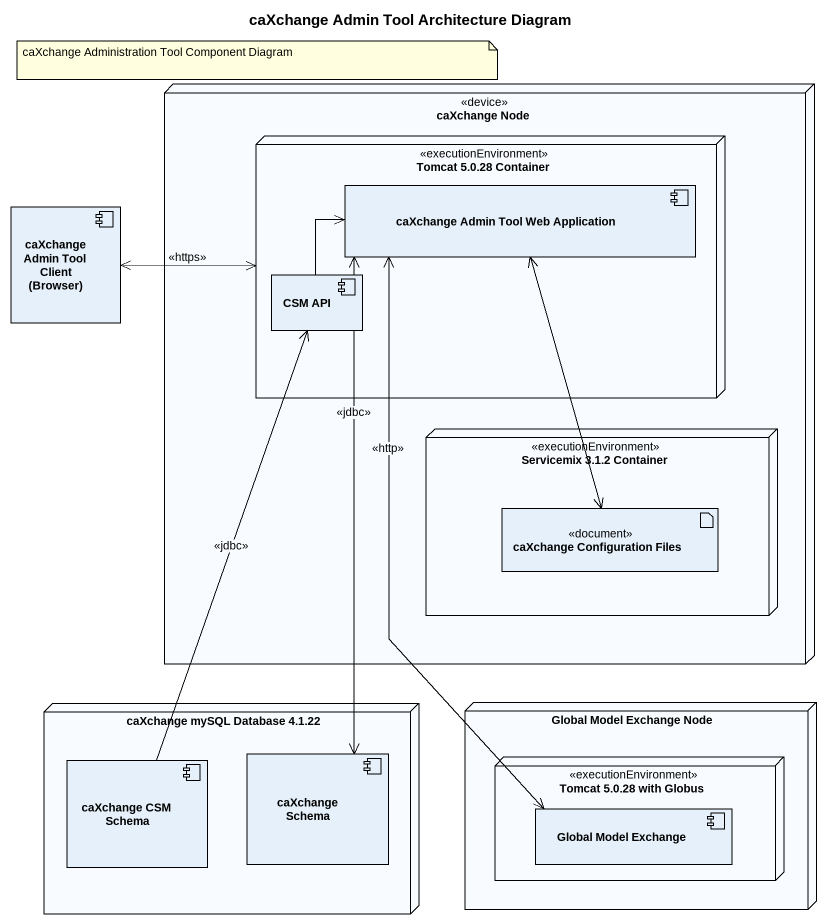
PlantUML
@startuml
title caXchange Admin Tool Architecture Diagram
node "caXchange Node" as caXchange_Node <<device>> {
  node "Tomcat 5.0.28 Container" as Tomcat_5_0_28_Container <<executionEnvironment>> {
    component "caXchange Admin Tool Web Application" as caXchange_Admin_Tool_Web
    component "CSM API" as CSM_API
  }
  node "Servicemix 3.1.2 Container" as Servicemix_3_1_2_Container <<executionEnvironment>> {
    artifact "caXchange Configuration Files" as caXchange_Configuration <<document>>
  }
}
component "caXchange Admin Tool Client (Browser)" as caXchange_Admin_Tool_Client
node "caXchange mySQL Database 4.1.22" as caXchange_mySQL_Database_4 {
  component "caXchange CSM Schema" as caXchange_CSM_Schema
  component "caXchange Schema" as caXchange_Schema
}
node "Global Model Exchange Node" as Global_Model_Exchange_Node {
  node "Tomcat 5.0.28 with Globus" as Tomcat_5_0_28_with_Globus <<executionEnvironment>> {
    component "Global Model Exchange" as Global_Model_Exchange
  }
}
caXchange_Admin_Tool_Web <-left- CSM_API
caXchange_Admin_Tool_Web <--> caXchange_Configuration
caXchange_Admin_Tool_Web <--> Global_Model_Exchange : <<http>>
caXchange_Admin_Tool_Client <-right-> Tomcat_5_0_28_Container : <<https>>
CSM_API <-- caXchange_CSM_Schema : <<jdbc>>
caXchange_Schema <-up-> caXchange_Admin_Tool_Web : <<jdbc>>
note as N1
  caXchange Administration Tool Component Diagram
end note
@enduml
